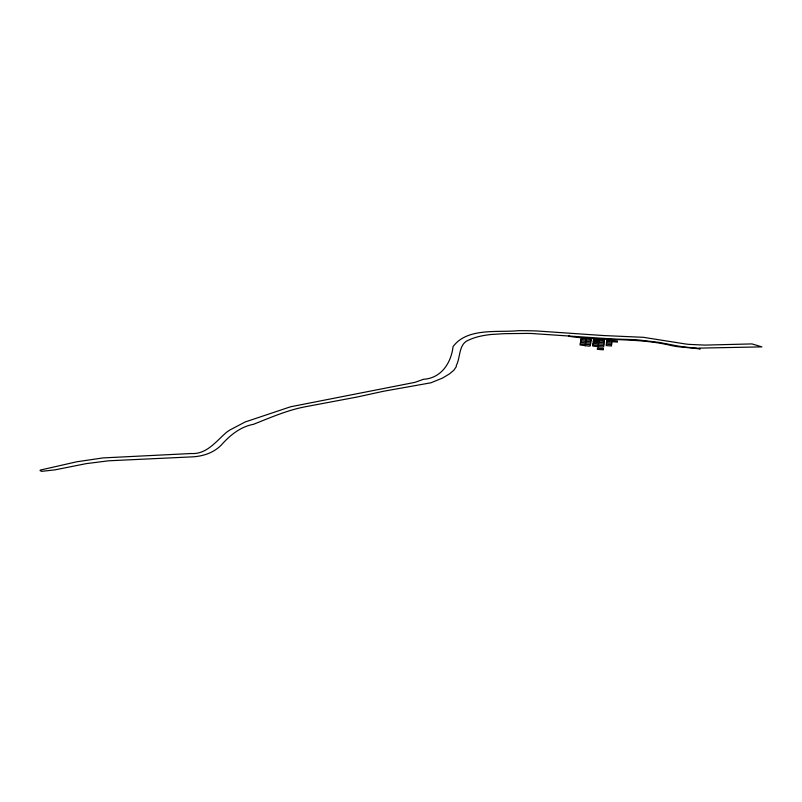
<?xml version="1.0" encoding="UTF-8"?>
<svg xmlns="http://www.w3.org/2000/svg" width="802" height="802" viewBox="0 0 802 802"><rect width="100%" height="100%" fill="white"/><g stroke="black" fill="none" stroke-linecap="round" stroke-linejoin="round"><path stroke-width="1.2" d="M611.936 340.449L606.733 340.399L606.222 345.582L611.465 345.993L611.936 340.449L617.47 341.061L617.39 342.093L611.856 341.672M603.736 345.742L603.625 346.855L602.523 347.146L592.748 346.053L593.62 339.386L594.733 339.116L604.317 340.218L603.736 345.742L592.899 344.9M599.004 339.447L598.132 346.845M598.603 342.374L598.663 341.873M597.921 342.274L598.041 341.221L593.58 340.87L593.44 341.923M597.079 342.253L597.139 341.752M596.317 342.193L596.387 341.642M596.588 342.163L596.698 341.311M594.803 342.073L594.883 341.171M595.104 340.93L598.763 341.02L593.43 340.8M594.041 342.013L594.112 341.512M590.462 344.68L590.302 345.883L589.159 346.153L580.087 344.97L581.139 338.414L586.232 338.454L591.204 339.196L590.462 344.68L580.267 343.898M585.129 345.822L586.232 338.454M569.019 335.647L568.748 336.299C602.924 341.241 638.021 337.381 671.755 345.642A60.631 18.957 5.4 0 0 677.77 346.695L700.236 348.88L696.657 348.018A66.265 20.601 5.4 0 1 693.87 347.847L692.948 347.777A47.529 14.977 5.5 0 1 689.85 347.517L684.918 346.985A57.694 18.045 5.4 0 1 681.56 346.554L679.735 346.294A57.323 17.935 5.4 0 1 677.319 345.913L660.768 342.725A71.849 24.762 5 0 0 658.131 342.274L637.379 339.837A64.521 22.115 5 0 0 632.838 339.597L612.718 338.995L531.646 333.502A252.861 100.972 3.9 0 0 527.175 333.421L506.232 333.642A115.227 41.604 3.2 0 0 501.872 333.812L491.265 334.474A55.589 19.238 2.8 0 0 487.987 334.865C481.551 335.757 475.075 337.101 469.17 339.888C458.303 343.617 460.739 357.201 456.328 365.421L456.268 366.674L453.792 370.303L451.145 372.489A90.155 31.89 0.2 0 1 449.491 373.872L442.503 378.073L430.885 382.805L383.506 391.256L357.131 397.02L305.051 406.815C287.156 410.223 270.274 417.682 253.422 424.328C240.349 426.754 229.743 435.436 221.172 445.18C212.941 453.451 201.723 456.639 190.435 456.95L108.641 460.799L86.325 463.616L54.907 469.872L41.744 471.335L40.1 470.644A2.727 1.093 -6.9 0 1 40.471 470.042L76.802 461.772L103.027 457.912L191.066 453.531C206.685 454.564 216.019 441.3 226.675 432.198A106.105 44.842 -1.2 0 1 230.024 429.932L245.141 421.982L288.008 407.637A62.225 25.103 -0.9 0 1 291.006 406.694L414.955 382.353L423.466 379.296C441.22 378.233 451.075 363.126 453.07 346.604C467.295 327.346 497.711 332.74 518.633 330.665A215.728 83.298 3.7 0 1 524.538 330.685L531.927 330.815A151.588 55.799 3.5 0 1 536.368 330.945L603.766 335.557L643.415 337.311L685.489 343.978A48.591 15.198 5.4 0 0 689.169 344.389L704.948 345.101L751.985 343.918L761.9 346.875L698.803 348.128M606.633 341.441L611.846 341.852M580.969 339.527L591.054 340.319M593.47 340.499L604.197 341.351M598.723 341.873L593.279 341.953L604.046 342.795M606.502 342.815L611.715 343.226M606.362 344.198L611.595 344.609M580.498 342.424L590.663 343.216M593.089 343.416L603.896 344.258M580.728 340.97L590.853 341.772M603.405 348.82L603.294 349.812L597.34 349.341L597.49 348.038L603.405 348.82"/></g></svg>
